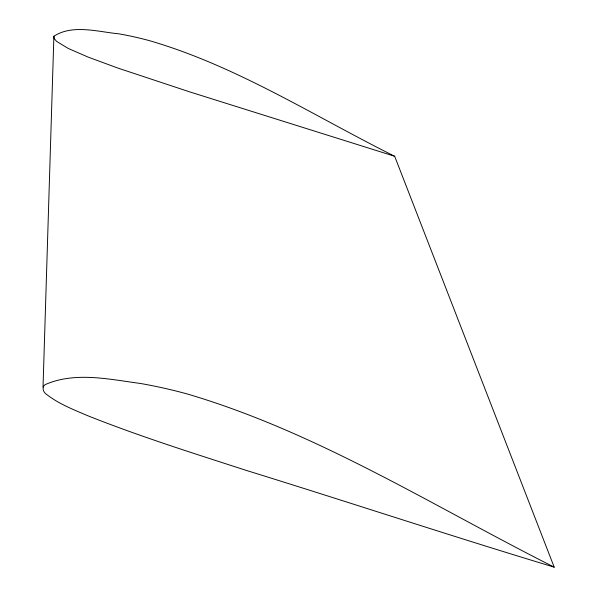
<?xml version="1.0" encoding="UTF-8"?>
<svg xmlns="http://www.w3.org/2000/svg" width="597" height="597" viewBox="0 0 597 597"><rect width="100%" height="100%" fill="white"/><g stroke="black" fill="none" stroke-linecap="round" stroke-linejoin="round"><path stroke-width="0.9" d="M43.029 387.132L53.887 36.26C72.468 23.999 98.266 31.887 118.863 33.82A334.544 318.365 -7.1 0 1 149.713 40.73C236.867 66.14 314.029 116.064 394.669 156.272L554.203 567.15C451.168 536.061 348.999 502.189 246.188 470.376C192.756 453.056 139.071 436.213 86.878 415.37C73.244 409.475 59.066 404.02 47.208 394.863C42.7 392.438 40.924 385.565 46.924 383.864C76.58 371.707 109.908 379.453 140.489 383.468A501.816 477.548 -7.1 0 1 186.771 393.826C317.395 432.28 433.407 506.323 554.203 567.15M53.887 36.26L54.17 38.596L56.67 41.417L68.237 48.447L88.162 57.118L117.728 68.021L189.324 91.759L394.669 156.272"/></g></svg>
